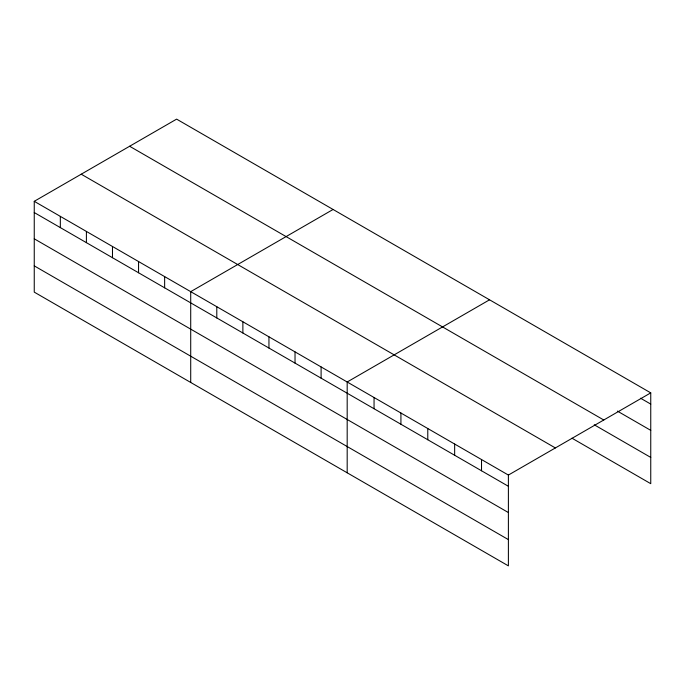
<?xml version="1.0" encoding="UTF-8"?>
<svg xmlns="http://www.w3.org/2000/svg" width="685" height="685" viewBox="0 0 685 685"><rect width="100%" height="100%" fill="white"/><g stroke="black" fill="none" stroke-linecap="round" stroke-linejoin="round"><path stroke-width="1.03" d="M508.39 512.551L508.39 475.065L34.25 201.321L34.25 292.127L508.39 565.87L508.39 512.551L34.25 238.808M572.001 438.212L650.75 483.678L650.75 392.873L176.61 119.13L34.25 201.321M333.073 209.473L190.713 291.656L190.713 382.461M489.544 299.807L347.184 381.99L347.184 472.796M508.39 475.065L650.75 392.873M640.561 398.216L650.75 404.099M617.399 411.103L650.75 430.36M129.628 146.256L603.768 419.999M594.237 424.786L650.75 457.417M81.232 174.204L555.372 447.947M34.25 212.547L508.39 486.29M34.25 265.866L508.39 539.609M481.521 459.558L481.521 470.775M454.652 444.043L454.652 455.268M427.782 428.527L427.782 439.753M400.922 413.021L400.922 424.246M374.053 397.505L374.053 408.731M321.102 366.937L321.102 378.163M295.029 351.884L295.029 363.11M268.948 336.823L268.948 348.048M242.875 321.77L242.875 332.996M216.794 306.717L216.794 317.943M164.64 276.603L164.64 287.828M138.558 261.55L138.558 272.776M112.486 246.489L112.486 257.714M86.404 231.436L86.404 242.661M60.331 216.383L60.331 227.608"/></g></svg>
